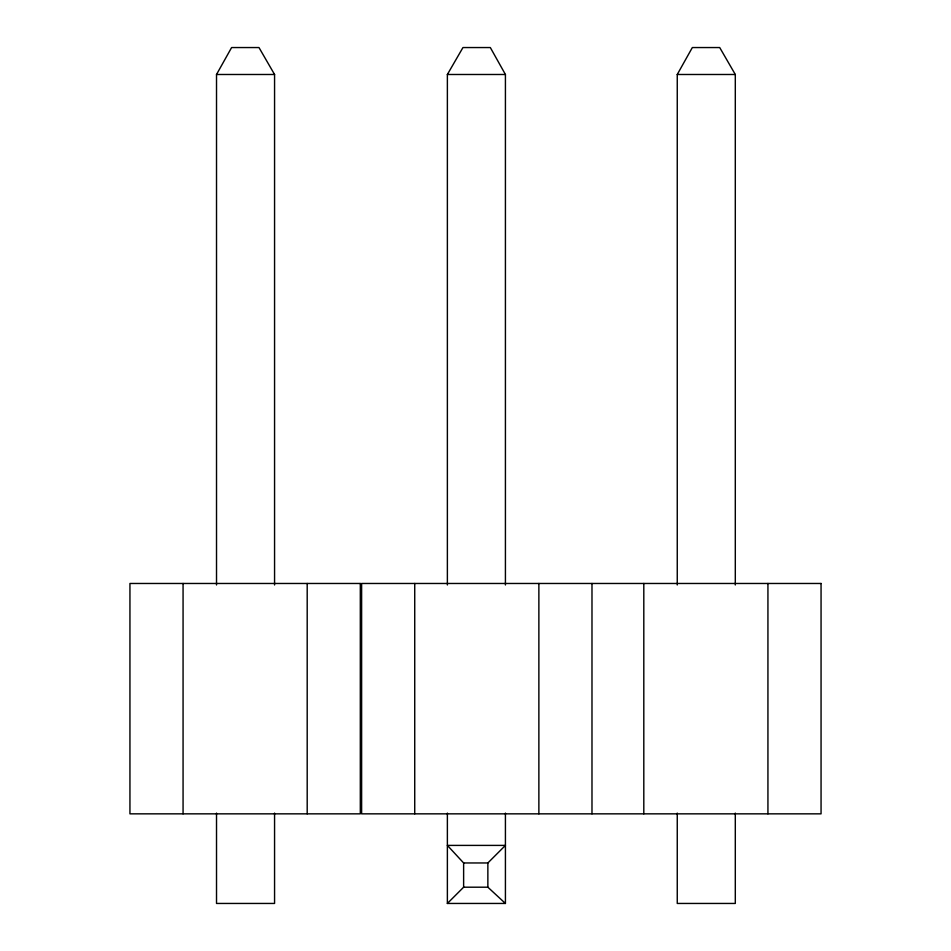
<?xml version="1.0" encoding="UTF-8"?>
<svg xmlns="http://www.w3.org/2000/svg" width="951" height="951" viewBox="0 0 951 951"><rect width="100%" height="100%" fill="white"/><g stroke="black" fill="none" stroke-linecap="round" stroke-linejoin="round"><path stroke-width="1.43" d="M216.519 584.972L216.519 74.487L231.604 47.55L258.981 47.55L274.566 74.487L274.566 584.972M677.255 584.972L677.255 74.487L692.34 47.55L719.717 47.55L735.301 74.487L735.301 584.972M447.374 584.972L447.374 74.487L462.959 47.55L490.324 47.55L505.421 74.487L505.421 584.972M505.421 903.45L447.374 903.45L463.624 887.2L487.863 887.2L505.421 903.45L505.421 813.093M463.624 862.961L487.863 862.961L505.421 845.403L447.374 845.403L463.624 862.961L463.624 887.2M216.519 74.487L274.566 74.487M447.374 74.487L505.421 74.487M677.255 74.487L735.301 74.487M767.933 583.474L767.933 813.842M735.301 813.093L735.301 903.45L677.255 903.45L677.255 813.093M643.803 583.474L643.803 813.842M591.986 583.474L591.986 813.842M538.872 583.474L538.872 813.842M487.863 862.961L487.863 887.2M447.374 813.093L447.374 903.45M414.731 583.474L414.731 813.842M307.197 583.474L307.197 813.842M274.566 813.093L274.566 903.45L216.519 903.45L216.519 813.093M183.067 583.474L183.067 813.842M360.31 583.474L129.942 583.474L129.942 813.842L360.31 813.842L360.31 583.474M821.058 583.474L361.618 583.474L361.618 813.842L821.058 813.842L821.058 583.474"/></g></svg>
